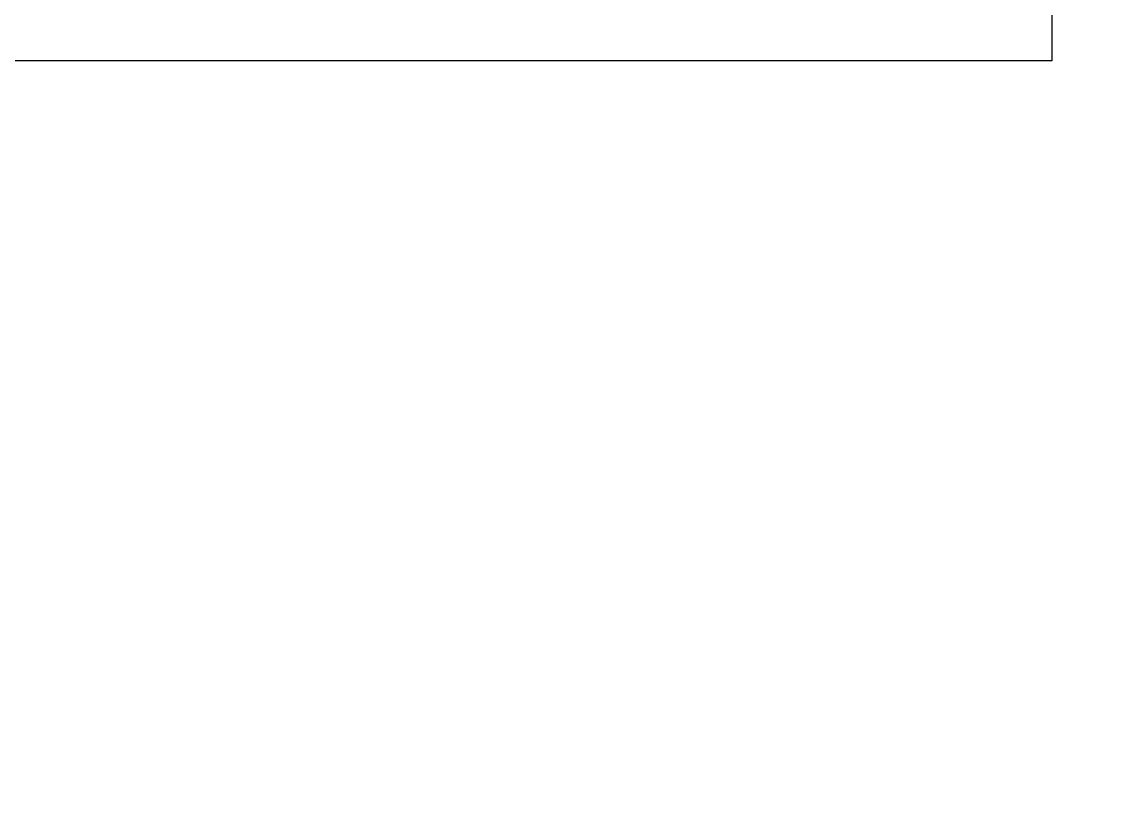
# Model space of a CAD drawing. Header units: millimetres. Extents: x 2890 to 6602, y 1274 to 4283.
# Drawn here: x 4400 to 5206, y 1274 to 1850 of the extents above; entities that cross this region are included whole.
import ezdxf

# ---------------------------------------------------------------- set-up
doc = ezdxf.new("R2010")
doc.units = ezdxf.units.MM
doc.layers.add('ESTADIOS', color=90, linetype='Continuous', lineweight=0)

msp = doc.modelspace()

# ---------------------------------------------------------------- hatches: boundary and pattern name
at = {"layer": 'ESTADIOS'}
h = msp.add_hatch(dxfattribs=at)
h.set_pattern_fill('AR-SAND', color=256, scale=0.05)
h.set_pattern_definition([(37.50000000000001, (-265.4256675649267, -24546.84977734087), (-0.08000156479920228, 2.447066186646712), [0, -1.9304, 0, -2.159, 0, -2.06375]), (7.499999999999999, (-265.4256675649267, -24546.84977734087), (2.247616415690013, 3.584125502841772), [0, -1.0414, 0, -1.7399, 0, -0.6667500000000001]), (327.5, (-266.9877675649268, -24546.84977734087), (3.95496185120729, 0.007185923392728811), [0, -0.635, 0, -2.286, 0, -2.9845]), (317.5, (-266.9877675649268, -24546.84977734087), (3.817782262361486, 1.114646616286082), [0, -0.3175, 0, -1.4986, 0, -1.7145])])
edge = h.paths.add_edge_path()
edge.add_line((4917.159343564364, 3063.747092055774), (4775.260591642374, 2975.953647681842))
edge.add_arc((4782.194526098139, 2967.296929507328), 11.09135774329832, 128.694337375827, 182.5459707909631)
edge.add_line((4771.114116607848, 2966.804240845718), (4872.528631478786, 2571.599708718865))
edge.add_arc((4889.884438177423, 2576.053627153646), 17.91818672701385, 194.3928909828052, 259.7403433235466)
edge.add_arc((4625.906497136923, 3399.137055401606), 880.2337910625843, 287.233685842404, 308.1023551148525)
edge.add_arc((-4769982.306341537, 2778.277508742308), 4775151.377678235, 359.9991384316784, 360.0008615683216)
edge.add_line((5169.070796825161, 2850.082433867579), (4944.289835346053, 3060.292426622625))
edge.add_arc((4928.335951836003, 3043.261093832711), 23.33650992871575, 46.87087917993927, 118.6156917534111)

# ---------------------------------------------------------------- linework, layer by layer
msp.add_lwpolyline([(2890.055889905982, 1858.799088371353), (5169.070796825161, 1858.799088371353), (5169.070796825161, 1820.705944625143), (2890.055889905982, 1820.705944625143)], close=True)

doc.saveas('drawing.dxf')
